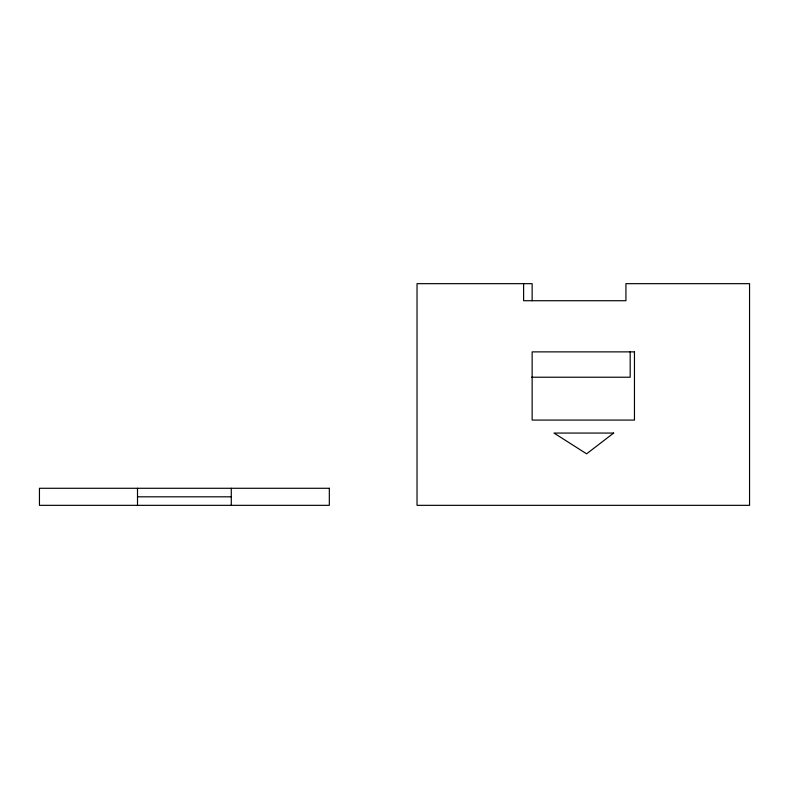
<?xml version="1.0" encoding="UTF-8"?>
<svg xmlns="http://www.w3.org/2000/svg" width="789" height="789" viewBox="0 0 789 789"><rect width="100%" height="100%" fill="white"/><g stroke="black" fill="none" stroke-linecap="round" stroke-linejoin="round"><path stroke-width="1.18" d="M531.569 377.221L630.184 377.221L630.184 351.638M137.503 496.814L231.285 496.814M532.141 300.717L532.141 283.665L417.036 283.665L417.036 505.335L749.55 505.335L749.55 283.665L625.924 283.665L625.924 300.717L523.61 300.717L523.61 283.665M231.285 488.283L231.285 505.335M137.503 488.283L137.503 505.335M613.655 433.062L586.602 453.823L553.977 433.062L613.655 433.062M634.455 351.874L532.141 351.874L532.141 420.073L634.455 420.073L634.455 351.874M329.329 488.283L39.45 488.283L39.45 505.335L329.329 505.335L329.329 488.283"/></g></svg>
